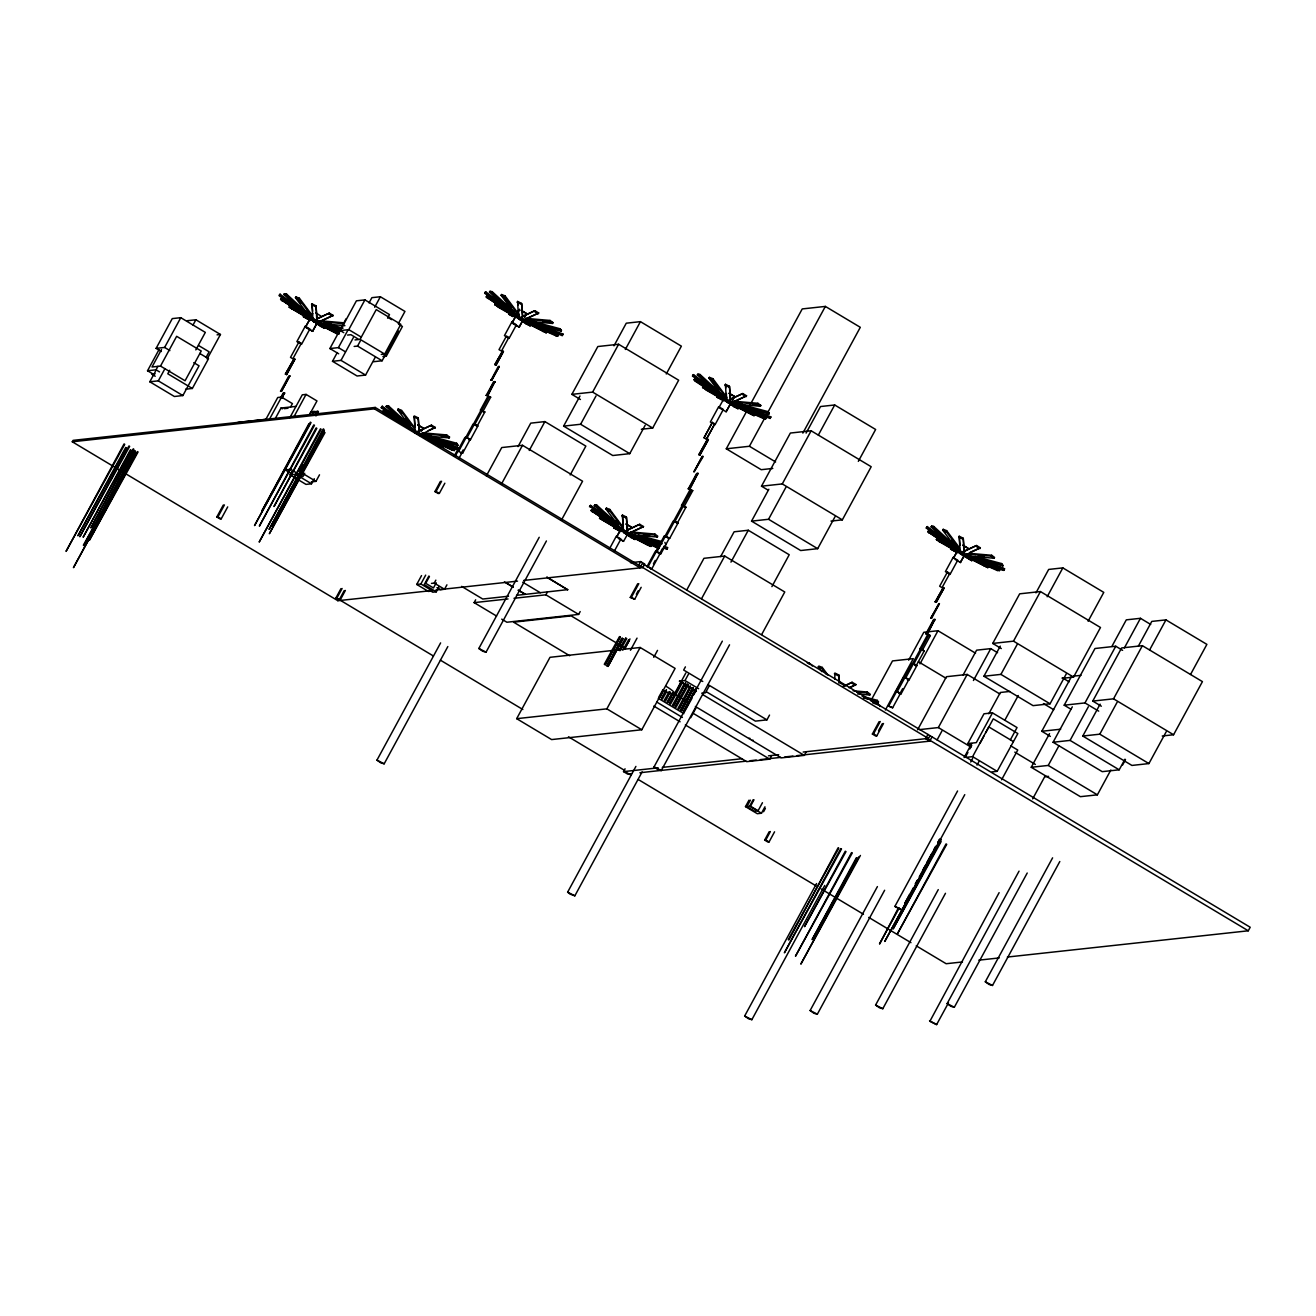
<?xml version="1.0" encoding="UTF-8"?>
<svg xmlns="http://www.w3.org/2000/svg" width="1316" height="1316" viewBox="0 0 1316 1316"><rect width="100%" height="100%" fill="white"/><g stroke="black" fill="none" stroke-linecap="round" stroke-linejoin="round"><path stroke-width="1.5" d="M417.715 432.964L417.386 433.885L459.218 449.398L459.564 448.493L427.223 436.501M520.346 320.051L521.12 318.488M536.352 326.598L546.601 331.928L546.222 332.816L522.288 320.841L562.195 335.58L562.524 334.659M532.536 322.733L562.952 334.017L562.623 334.922L520.791 319.41L485.11 292.547M625.149 533.654L625.923 532.092L660.155 544.791M663.198 547.769L666.998 549.183L667.771 547.62L663.955 546.206M728.209 402.893L728.965 401.347M742.487 408.552L754.463 414.77L754.068 415.675L730.133 403.699L770.041 418.422L770.814 416.859L742.29 406.282M770.041 418.422L770.814 416.859M879.861 706.495L880.19 705.59L872.574 702.777M961.963 554.875L962.736 553.312M969.415 556.964L988.217 566.735L987.839 567.64L963.904 555.665L1003.812 570.387L1004.569 568.825L974.153 557.54M340.844 328.506L314.277 321.367L314.623 320.479M416.827 432.536L416.498 433.441L417.073 432.651M456.668 443.245L457.672 445.68L456.668 443.245L426.318 435.086M529.723 320.611L560.073 328.77L561.422 330.3L561.077 331.204L521.251 320.495L520.231 318.061M560.073 328.77L561.077 331.204M626.054 534.099L625.034 531.664M665.88 544.808L664.876 542.373M769.268 413.158L727.748 401.808L728.077 400.919L767.919 411.612L769.268 413.158L768.922 414.046L729.097 403.338L694.058 379.765L694.634 378.975L713.173 391.099M767.919 411.612L768.922 414.046M877.295 700.342L878.315 702.777L877.295 700.342L862.128 696.263M962.868 555.319L961.848 552.885M1001.69 563.593L1002.693 566.012L1001.69 563.593L975.123 556.454M433.046 439.939L454.744 449.611L454.398 450.533L418.241 434.395L418.587 433.474M430.562 440.482L452.26 450.154L454.744 449.611M521.991 318.998L521.646 319.92L557.803 336.057L558.149 335.136L534.641 324.641M521.317 320.347L555.665 335.679L558.149 335.136M624.31 533.144L626.794 532.602M662.606 549.66L662.968 548.739M729.837 401.841L729.492 402.762L765.649 418.899L766.011 417.978L742.504 407.499M729.163 403.206L763.51 418.537L766.011 417.978M961.124 554.365L963.608 553.822M997.281 570.502L999.765 569.96L997.281 570.502L964.727 555.977M344.907 325.677L316.383 323.21L313.521 321.088L313.882 320.216M415.724 433.145L446.288 435.793L446.65 434.922L449.513 437.044L449.151 437.915L420.643 435.448M519.507 317.798L519.129 318.669L494.734 304.687L495.293 303.864L509.226 311.859M519.688 317.847L519.129 318.669L549.693 321.318L550.055 320.446L552.917 322.568L552.555 323.44L522.008 320.791M624.31 531.401L623.949 532.273L626.811 534.395L657.358 537.043L657.72 536.171L654.858 534.049L630.413 531.927M624.491 531.467L623.949 532.273L654.496 534.921L654.858 534.049M727.353 400.64L726.991 401.512L702.596 387.529L703.139 386.723L717.072 394.701M727.534 400.706L726.991 401.512L757.539 404.16L757.901 403.288L760.78 405.41L760.401 406.282L729.854 403.634M856.732 692.002L866.915 692.89L867.277 692.019L870.156 694.141L869.777 695.013L857.571 693.96M969.267 553.329L991.672 555.27L994.534 557.392L994.172 558.247L963.625 555.599L960.746 553.477L961.124 552.621M950.843 546.683L936.91 538.688L936.35 539.494L960.746 553.477L991.293 556.125L991.672 555.27M317.057 321.894L316.663 322.798L338.886 334.346M337.57 333.03L337.192 333.919L316.663 323.259L339.462 331.632M414.655 427.733L401.61 410.312L398.189 408.996L397.679 409.769L401.084 411.086L418.866 434.856L419.261 433.967M439.396 445.992L442.818 447.292L443.196 446.404L431.237 440.186M522.666 319.492L522.271 320.38L546.222 332.816M542.801 331.517L543.195 330.612L531.22 324.394M641.155 540.202L651.42 545.531L651.025 546.42L627.09 533.983L627.469 533.095L627.09 533.983L623.669 532.684M651.025 546.42L647.604 545.12L647.998 544.215M750.646 414.359L751.041 413.454M984.417 566.324L984.812 565.419M313.455 320.166L313.043 321.005L324.542 328.293L324.986 327.421L321.959 325.348M313.537 320.15L313.043 321.005L329.28 313.109L333.113 315.396L316.86 323.292L312.945 321.137L311.991 303.848L316.005 305.855L317.123 318.669M417.007 432.273L431.5 425.167L435.316 427.453L420.84 434.56M519.08 317.748L518.652 318.587L530.167 325.875L530.595 325.003L527.568 322.946M522.584 316.185L534.905 310.691L538.721 312.978L522.485 320.874L522.896 320.035L522.485 320.874L518.57 318.735L517.599 301.43L521.63 303.437L522.732 316.251M519.162 317.732L518.652 318.587L534.905 310.691M623.471 532.19L639.708 524.294L643.524 526.581L627.288 534.477L624.705 532.996L634.97 539.478L635.414 538.606L632.371 536.55M627.781 533.638L627.288 534.477L626.432 517.04L622.419 515.05L623.373 532.338M726.925 400.59L726.514 401.429L738.013 408.733L738.457 407.845L735.414 405.789M727.008 400.59L726.514 401.429L742.75 393.533L746.567 395.82L730.331 403.716L726.416 401.577L725.461 384.288L729.475 386.279L730.577 399.11M844.675 686.245L852.126 682.264L855.943 684.55L850.251 687.742M976.521 545.515L960.269 553.394L960.696 552.572L976.521 545.515L980.338 547.801L964.102 555.681L961.519 554.217L971.784 560.698L972.211 559.81L969.185 557.754M964.595 554.842L964.102 555.681L963.246 538.244L959.216 536.254L960.17 553.543M316.005 305.855L316.959 323.144L317.403 322.272M324.542 328.293L320.528 326.302L320.972 325.414L324.986 327.421M415.165 433.211L414.195 415.922L418.225 417.912L419.179 435.201L419.623 434.329M522.584 320.726L521.63 303.437M530.167 325.875L526.137 323.884L526.581 322.996L530.595 325.003M627.387 534.329L627.831 533.457M634.97 539.478L630.956 537.487L631.384 536.615L635.414 538.606M729.475 386.279L730.429 403.568L730.874 402.696M738.013 408.733L733.999 406.726L734.443 405.854L738.457 407.845M964.2 555.549L964.628 554.661M432.553 590.506L337.867 600.705L72.281 441.781L73.054 440.366L375.175 407.434L928.471 738.506M161.374 351.52L156.111 348.362L172.264 318.604L180.769 317.682L205.329 332.389L195.821 349.892M152.804 373.892L147.54 370.75L158.956 349.743M161.506 349.497L152.014 367L160.503 366.078L185.079 380.768L201.233 351.01L176.657 336.32L160.503 366.078M156.111 348.362L164.615 347.44L180.769 317.682M193.781 362.657L199.045 365.799L182.875 395.557L174.386 396.494L149.81 381.788L155.518 371.293M147.54 370.75L156.045 369.812L157.936 366.325M124.033 443.953L66.047 551.388L124.74 444.315M149.81 381.788L158.315 380.867L164.961 368.612M126.451 447.769L77.924 535.793L125.727 447.407M193.024 325.019L195.887 319.772L220.446 334.478L207.138 358.972M169.698 370.273L167.79 373.777L192.35 388.467L208.52 358.709L199.736 353.461M129.659 446.338L79.832 536.747L128.935 445.976M131.156 450.171L83.122 537.257L130.432 449.809M133.919 449.25L90.837 527.897L133.196 448.888M83.714 545.564L134.693 450.714M83.352 545.268L135.416 451.092M136.009 453.51L73.449 567.673L135.285 453.132M138.098 451.914L89.488 540.086L137.374 451.536M206.267 357.08L209.112 351.816L198.584 345.516M237.801 422.42L266.128 419.327M318.225 321.088L312.665 331.319L305.46 327.158L312.863 313.521M305.46 327.158L311.234 316.909M286.575 374.55L285.391 374.122L294.142 358.725L294.916 359.202L286.575 374.55L294.916 359.202M294.142 358.725L285.391 374.122M312.451 331.352L318.011 321.12M289.8 375.965L288.813 375.965L280.473 391.329L281.459 391.313L289.8 375.965L281.459 391.313M265.355 420.298L277.742 397.498L281.509 397.087L292.432 403.617L290.523 407.121M280.423 398.156L283.203 393.023L284.437 392.892L282.101 398.271M269.122 419.886L283.647 393.287L284.881 393.155M227.701 506.89L221.22 518.833L220.085 518.948L216.811 516.991L223.292 505.048M281.657 398.008L284.437 392.892M216.811 516.991L217.946 516.875L224.427 504.933M275.389 418.356L280.999 408.026L296.1 406.381M289.898 417.633L302.285 394.816L306.069 394.405L316.975 400.936L309.359 414.968L310.79 412.089L317.863 411.316L316.103 415.889M338.689 353.79L329.905 348.543L346.075 318.785M343.772 332.668L340.268 330.579L356.422 300.821L364.927 299.884L389.487 314.59L387.578 318.094M293.682 417.221L306.069 394.405M329.905 348.543L338.409 347.621L347.918 330.119M340.268 330.579L348.756 329.642L364.927 299.884M375.076 357.574L365.568 375.076L357.08 375.998L332.504 361.308L337.258 352.556M369.039 302.91L371.885 297.663L380.373 296.742L404.95 311.431L398.287 323.687M332.504 361.308L341.009 360.37L353.362 337.62M311.843 414.885L313.685 411.48L315.527 412.253M312.303 414.836L314.162 411.431M309.556 424.213L261.851 511.036L308.832 423.834M311.07 422.518L254.531 525.594L310.362 422.156M315.56 415.56L317.863 411.316M374.682 307.237L380.373 296.742M313.767 424.936L259.367 526.12L314.491 425.298M354.991 339.923L360.091 339.364L376.244 309.605L400.821 324.295L384.667 354.053L381.262 354.432M354.168 346.437L357.557 346.075L360.419 340.811M314.277 478.728L311.53 483.778L305.986 484.387L290.079 474.862L291.905 471.49M316.86 428.309L273.991 506.545L316.136 427.947M321.17 429.246L259.17 542.093L320.446 428.884M302.614 464.712L299.061 471.26L315.955 481.36L319.508 474.813M323.983 429.312L269.056 529.443L323.275 428.95M324.394 430.612L272.396 525.331L323.67 430.25M325.019 432.569L269.352 533.737L324.295 432.207M304.736 473.25L302.894 476.655L290.639 469.319L285.21 469.911L292.201 474.105M373.629 361.703L382.134 360.765L398.287 331.007M382.874 356.62L386.262 356.241L402.416 326.483L398.913 324.394M72.281 441.781L374.418 408.848L375.175 407.434M421.235 431.303L423.209 428.045L417.962 424.904M345.384 590.44L340.104 600.195L338.969 600.31L335.695 598.352L340.976 588.614M335.695 598.352L336.814 598.221L342.111 588.482M337.867 600.705L338.64 599.29L433.375 655.977M338.969 600.31L344.249 590.571M522.929 320.347L519.244 327.141L512.039 322.979L519.409 309.392M512.039 322.979L519.623 309.375M508.848 337.455L501.478 351.043L499.011 349.628L506.479 336.041L508.749 337.472M496.05 365.042L494.849 364.631L502.63 351.01L503.419 351.471L496.05 365.042L503.419 351.471M502.63 351.01L494.849 364.631M519.03 327.158L522.715 320.38M524.558 316.975L526.614 313.553L524.771 316.959M491.033 380.143L498.27 366.473L499.257 366.473L491.888 380.044L490.901 380.044L491.888 380.044M491.74 379.962L499.257 366.473M486.262 395.343L493.632 381.755L494.865 381.624L487.923 395.474L486.262 395.343L487.923 395.474M486.69 395.606L494.076 382.018L495.31 381.887M444.857 483.202L439.33 493.385L438.195 493.516L434.922 491.559L440.449 481.36M454.283 455.912L457.047 450.812L462.64 453.181L470.026 439.593L466.226 437.323L464.893 437.471L457.524 451.059L458.856 450.911L466.226 437.323M487.496 395.211L494.865 381.624M434.922 491.559L436.057 491.427L441.584 481.245M455.468 455.78L458.231 450.681M465.617 437.767L472.987 424.18L477.478 425.512L484.847 411.941L480.817 410.625L473.431 424.213M480.439 410.099L487.825 396.527L490.671 397.169L483.301 410.756L480.439 410.099L481.804 410.921M481.936 409.934L489.305 396.363M474.994 424.032L482.38 410.46M463.15 449.924L461.307 453.329L462.64 453.181M459.169 457.984L461.932 452.885L460.748 453.017M470.47 439.626L477.84 426.039L474.467 424.015L467.098 437.603L470.47 439.626L468.693 439.741M416.728 584.436L420.873 583.991L432.553 590.966L428.407 591.427L416.728 584.436L421.531 575.586M420.873 583.991L425.677 575.125M428.884 576.046L424.229 584.6L436.303 591.822L439.083 586.689M429.444 576.49L425.742 583.333L433.457 587.956L436.254 582.824M486.344 475.899L501.741 447.555L522.501 445.285L582.56 481.212L561.406 520.182M431.467 583.399L434.247 583.103L435.843 580.142M518.027 446.601L530.743 423.143L544.906 421.597L585.85 446.108L570.19 474.961M436.945 587.66L440.383 589.7L444.528 589.255L446.93 584.83M501.347 484.255L522.501 445.285M529.246 450.467L544.906 421.597M580.438 399.488L571.868 394.356L597.826 346.536L618.602 344.266L678.661 380.209L652.687 428.029L641.353 429.263M447.835 646.567L384.173 763.806L380.785 762.869L376.968 760.122L440.613 642.899M645.153 425.315L629.755 453.658L612.763 455.517L563.626 426.121L579.978 396.001M496.543 616.036L474.122 602.629L475.668 599.8M613.996 345.812L626.268 323.193L640.431 321.647L681.375 346.157L666.274 373.974M571.868 394.356L592.628 392.102L618.602 344.266M563.626 426.121L580.619 424.262L596.016 395.919M625.33 349.48L640.431 321.647M546.42 540.958L486.048 652.16L482.659 651.223L478.843 648.475L539.215 537.29M513.997 598.286L545.877 594.816L547.423 591.97M546.962 577.148L567.722 589.765L546.88 577.296M516.678 718.668L550.006 657.309L640.168 647.488L675.108 668.396L641.797 729.755L551.618 739.576L516.678 718.668L606.857 708.847L641.797 729.755M609.555 548.64L616.299 536.237L620.922 539.017L614.194 551.404M623.241 524.771L616.513 537.175L623.471 524.755M501.709 619.145L506.89 622.238L578.645 614.408L580.175 611.578M618.273 538.228L623.521 541.353L627.584 534.247M730.775 403.239L726.136 411.76L718.914 407.598L726.547 393.928M704.06 437.784L712.301 422.436L704.06 437.784L706.429 439.199L714.769 423.851L712.301 422.436M714.769 423.851L706.429 439.199M638.721 565.123L640.645 561.587L644.741 564.038L642.817 567.574L523.636 580.455M698.845 454.563L707.597 439.166L708.386 439.626L700.046 454.974L698.845 454.563L700.046 454.974M699.273 454.514L707.597 439.166M699.619 455.023L708.386 439.626M732.617 399.817L734.476 396.412L726.136 411.76M693.927 471.753L702.267 456.405L703.254 456.405L694.075 471.835L702.267 456.405M688.334 488.812L696.674 473.464L697.908 473.332L690.012 488.943L688.334 488.812L690.012 488.943M688.778 489.075L697.118 473.727L698.335 473.595M641.172 587.314L634.674 599.257L630.265 597.431L637.684 583.778M689.568 488.68L697.908 473.332M655.746 551.618L664.087 536.27L665.419 536.122L669.219 538.392L660.879 553.74L655.746 551.618L660.879 553.74M630.265 597.431L631.4 597.3L638.819 583.662M656.47 551.24L655.286 551.371L646.946 566.719L648.13 566.587L656.47 551.24L660.155 553.46L651.831 568.808L650.63 568.94M681.556 505.344L689.897 489.996L691.377 489.832L692.742 490.654L684.402 506.002L681.556 505.344L684.402 506.002M664.81 536.55L673.134 521.202L677.641 522.534L685.965 507.186L681.935 505.87L673.595 521.218M657.079 551.47L665.419 536.122M683.053 505.196L691.377 489.832M688.482 495.935L691.262 490.819L692.742 490.654M675.157 521.054L683.498 505.706M636.319 594.273L638.178 590.851M653.41 563.824L655.269 560.402M659.546 553.888L662.326 548.772M669.663 538.409L678.003 523.061L674.631 521.037L666.291 536.385L669.663 538.409L664.087 536.27M620.346 637.043L605.294 664.761L604.291 664.284L619.523 636.549M620.149 637.059L605.294 664.761M623.077 638.671L608.025 666.389L607.021 665.912L622.057 638.211M622.254 638.178L607.021 665.912M622.879 638.704L608.025 666.389M772.788 468.43L761.224 469.697L726.284 448.789L746.731 411.135M748.672 407.549L802.234 308.931L825.362 306.414L860.302 327.306L802.859 433.112M619.145 650.236L625.725 638.112M619.342 650.203L625.923 638.079M619.968 650.729L626.745 638.573M622.813 650.137L628.653 639.724M624.327 649.298L629.969 638.902M624.771 648.87L629.476 640.218M630.463 650.252L637.043 638.128M606.857 708.847L640.168 647.488M726.284 448.789L749.413 446.272L825.362 306.414M686.623 590.21L703.945 558.313L724.705 556.059L784.764 591.986L761.684 634.493M653.756 657.309L657.523 650.384M720.642 556.586L734.114 531.796L748.278 530.249L789.222 554.743L771.9 586.623M768.38 490.292L761.503 486.196L790.357 433.046L811.133 430.793L871.192 466.719L842.339 519.853L831.005 521.087M701.625 598.566L724.705 556.059M834.986 516.793L817.68 548.673L800.687 550.532L751.551 521.136L768.857 489.256M730.956 562.129L748.278 530.249M659.892 697.414L663.461 690.505L659.892 697.414L658.888 696.954L662.836 689.995M666.373 692.117L662.425 699.076L661.603 698.582L666.307 689.929M661.8 698.566L666.505 689.897M806.099 433.096L820.526 406.529L834.689 404.983L875.633 429.477L858.328 461.357M631.713 773.627L627.617 774.071L623.537 771.62L625.067 768.791M670.041 692.019L665.353 700.688L664.333 700.211L669.235 691.542M761.503 486.196L782.28 483.926L811.133 430.793M669.86 692.052L665.353 700.688M685.406 666.867L683.678 670.041L702.76 681.458M672.772 693.664L668.084 702.316L667.064 701.856L671.966 693.17M672.591 693.68L668.084 702.316M751.551 521.136L768.544 519.277L785.849 487.397M674.746 693.384L685.833 672.97M682.083 683.168L670.617 703.978L669.795 703.484L682.017 680.964M642.142 771.883L574.845 895.818L570.058 894.123L567.64 892.149L635.908 766.405M682.214 680.948L669.795 703.484M696.394 691.377L679.336 681.178L685.011 680.553L688.515 674.072M818.338 435.086L834.689 404.983M685.768 683.07L673.529 705.59L672.525 705.113L684.007 684.304M685.57 683.086L673.529 705.59M688.498 684.698L676.079 707.235L675.256 706.741L687.478 684.238M687.676 684.205L675.256 706.741M690.275 688.071L678.99 708.847L677.987 708.386L690.406 685.85M690.094 688.087L678.99 708.847M693.006 689.699L681.721 710.492L680.717 710.015L692.94 687.495M693.137 687.478L680.717 710.015M692.825 689.716L681.721 710.492M691.986 698.27L684.271 712.137L683.448 711.643L695.67 689.14M695.868 689.107L683.448 711.643M729.541 644.824L661.274 770.551L657.885 769.613L654.052 766.883L722.336 641.139M693.664 694.815L695.736 691.328M690.719 717.714L696.032 707.942M708.995 686.327L705.475 692.808L701.708 693.219M706.84 692.052L755.4 721.119L766.932 719.868L769.531 715.082M685.34 724.952L746.698 761.651L769.728 759.135L771.456 755.943M764.958 806.807L761.471 813.239L757.309 813.699L745.498 806.626L748.985 800.177M750.367 800.177L746.863 806.626L754.446 811.166L758.082 810.771L762.457 802.711M753.147 799.733L749.643 806.165L761.471 813.239M745.498 806.626L750.498 806.231L754.002 799.783M763.56 811.758L765.386 808.402M695.358 706.495L781.243 757.884L804.29 755.368L806.017 752.176M774.565 831.811L769.07 841.944L767.935 842.059L764.662 840.101L769.235 831.663M764.662 840.101L765.797 839.986L770.37 831.548M871.34 699.898L892.495 660.928L913.271 658.658L885.372 710.031M958.13 549.529L953.327 558.379L958.361 549.496M935.183 601.807L943.292 587.594L944.065 588.055L936.367 602.235L935.183 601.807L936.367 602.235M935.594 601.757L943.292 587.594M935.956 602.267L944.065 588.055M964.167 555.484L960.318 562.574L964.398 555.467M930.905 617.813L939.443 603.55L931.893 617.813L930.905 617.813L931.893 617.813M931.054 617.911L938.752 603.731M908.665 660.171L923.816 632.272L937.979 630.726L975.518 653.18M925.954 633.703L933.636 619.523L934.87 619.392L927.615 633.818L925.954 633.703L927.615 633.818M926.382 633.967L934.08 619.787L935.314 619.655M883.513 723.487L876.785 735.874L875.65 736.006L872.376 734.048L879.104 721.645M927.188 633.572L934.87 619.392M895.933 691.772L903.631 677.608L904.964 677.46L908.747 679.73L901.049 693.894L899.716 694.042L902.612 688.729M872.376 734.048L873.511 733.917L880.24 721.513M888.958 705.573L896.64 691.41L900.341 693.614L892.643 707.778L887.757 705.705L892.643 707.778M919.818 649.051L927.517 634.888L930.363 635.529L922.664 649.709L919.818 649.051L924.227 650.894L916.528 665.057L914.965 665.222M904.964 677.46L897.265 691.624L901.049 693.894M914.044 663.577L921.743 649.397L920.18 649.578L912.482 663.741L916.528 665.057M921.299 648.887L928.997 634.723M913.518 663.56L912.037 663.725L904.339 677.888L905.819 677.724L913.518 663.56L916.89 665.583L909.208 679.747L907.415 679.879M878.529 730.693L882.378 723.603M919.983 663.856L937.979 630.726M824.754 885.438L751.864 1019.686L748.475 1018.748L744.659 1016.018L816.562 883.546M788.926 940.019L838.095 847.8M838.802 848.162L788.251 939.608M841.516 848.952L784.385 952.833L840.809 848.59M846.023 851.567L804.504 926.678L845.3 851.205M917.581 729.837L946.434 676.704L967.194 674.434L999.798 693.943M852.275 852.949L795.473 956.222L851.567 852.587M857.078 858.081L812.12 939.558L856.371 857.719M858.723 856.864L800.835 964.135L860.417 855.449M803.171 752.045L925.658 738.687L927.961 734.443M930.017 735.66L928.093 739.214L1248.275 930.79L1250.2 927.254L642.307 563.528L640.004 567.772L374.418 408.848M963.131 674.976L976.604 650.17L990.767 648.624L997.577 652.703M797.068 755.614L929.754 741.138L932.057 736.894M919.456 729.623L938.341 727.567L967.194 674.434M937.107 739.905L941.911 731.038M1001.312 648.558L992.741 643.425L1019.67 593.829L1040.43 591.558L1100.489 627.502L1073.56 677.098L1062.226 678.332M973.445 680.504L990.767 648.624M1066.404 673.677L1050.053 703.797L1033.06 705.639L983.924 676.243L1000.275 646.123M1035.955 592.874L1048.671 569.433L1062.835 567.887L1103.779 592.381L1088.118 621.234M884.632 890.258L817.335 1014.208L813.946 1013.271L810.13 1010.523L877.41 886.589M992.741 643.425L1013.501 641.155L1040.43 591.558M983.924 676.243L1000.917 674.384L1017.268 644.281M1047.174 596.74L1062.835 567.887M971.323 745.646L967.819 743.556L983.973 713.798L992.461 712.877L1017.038 727.567L1010.375 739.822M964.102 757.572L971.718 743.573M966.026 755.927L967.934 752.423M969.826 748.919L971.734 745.432M988.826 713.733L1000.357 692.479L1009.8 691.443M992.461 712.877L976.308 742.635L967.819 743.556M965.812 757.391L972.606 756.651L988.76 726.893L1013.336 741.582M979.992 743.343L983.792 736.335M985.684 732.831L993.284 718.832L1017.86 733.538L997.166 771.341L992.067 771.9M970.731 761.997L972.623 758.51M894.896 906.395L902.102 910.08L894.896 906.395L957.571 790.982M879.746 943.934L898.515 907.678M899.239 908.04L879.516 943.704M977.015 765.106L978.923 761.602M964.776 794.65L884.763 941.45L940.298 839.871M904.668 903.533L909.52 894.584M915.36 883.842L917.301 880.256M923.141 869.514L925.082 865.928M927.023 862.342L931.893 853.393M933.834 849.807L935.775 846.221M937.732 842.635L939.673 839.065M904.717 903.714L913.436 887.658M915.377 884.105L917.318 880.536M919.242 876.966L935.709 846.649M937.65 843.079L939.591 839.509M1004.782 720.313L1018.239 695.522M941.088 841.664L893.12 928.964L941.335 839.509M946.747 844.313L897.528 933.62L946.023 843.951M945.48 893.301L882.806 1008.714L879.417 1007.776L875.601 1005.046L938.259 889.616M1001.591 779.796L1017.745 750.038L1010.721 745.843M1050.365 736.401L1041.795 731.268L1071.602 676.358M1071.06 709.291L1064.2 705.195L1094.978 648.508L1115.754 646.238L1122.614 650.351M1110.836 770.024L1097.38 794.831L1080.387 796.673L1031.25 767.277L1049.526 733.621M1124.983 759.184L1119.209 769.811L1102.216 771.653L1053.08 742.257L1072.31 706.84M1112.102 646.008L1126.299 619.852L1140.462 618.306L1150.694 624.442M1031.25 767.277L1048.243 765.435L1058.821 745.942M1032.665 798.894L1045.167 775.864M1064.2 705.195L1084.976 702.925L1115.754 646.238M1053.08 742.257L1070.072 740.398L1088.348 706.758M1101.344 706.215L1092.757 701.083L1121.61 647.949L1142.387 645.679L1202.429 681.622L1173.576 734.756L1162.258 735.989M1124.358 647.966L1140.462 618.306M1166.239 731.696L1148.917 763.576L1131.925 765.435L1082.788 736.039L1100.11 704.142M948.491 1002.825L936.548 1024.703L929.886 1021.298L999.124 892.643M1138.324 646.222L1151.78 621.415L1165.943 619.885L1206.887 644.379L1190.536 674.483M1027.22 873.018L954.33 1007.266L950.942 1006.329L947.125 1003.598L1019.045 871.143M1092.757 701.083L1113.533 698.829L1142.387 645.679M1082.788 736.039L1099.798 734.18L1117.103 702.3M1149.592 649.989L1165.943 619.885M1059.808 861.519L992.511 985.454L989.122 984.516L985.306 981.785L1052.603 857.835M1122.614 764.941L1125.493 759.628M834.837 679.319L834.837 673.019L838.851 675.009L839.493 682.346M839.016 683.152L838.851 675.009M310.428 320.43L303.371 316.728L303.881 315.873L307.105 317.304M307.204 319.015L307.697 318.159M513.306 315.741L512.812 316.597L508.996 314.31L509.489 313.455M620.839 531.631L613.799 527.913L614.292 527.058L619.129 529.213M617.615 530.2L618.109 529.361L614.292 527.058M723.882 400.87L716.842 397.152L717.335 396.313L722.171 398.452M720.658 399.439L721.168 398.6M957.653 552.835L950.613 549.117L951.106 548.279L955.942 550.417M954.429 551.404L954.923 550.565M960.269 553.394L960.779 552.555M309.424 319.212L289.125 307.105L289.668 306.283L300.13 312.27M313.241 321.482L295.458 297.712L295.985 296.939L299.406 298.239L312.451 315.675M291.988 309.227L292.547 308.405L289.668 306.283M317.189 322.025L316.663 322.798L298.88 299.028L299.406 298.239M289.125 307.105L313.521 321.088L314.063 320.265M518.866 319.064L501.083 295.294L501.593 294.521L505.015 295.837L519.244 314.853M494.734 304.687L501.643 307.993M522.797 319.607L522.271 320.38L504.489 296.61L505.015 295.837M619.836 530.397L599.553 518.29L600.096 517.468L615.773 526.466M622.484 531.088L605.886 508.897L606.413 508.124L609.818 509.44L622.863 526.877M627.09 533.983L609.292 510.213L609.818 509.44M726.712 401.923L708.929 378.153L709.456 377.363L712.861 378.679L727.09 397.695M702.596 387.529L709.489 390.836M754.068 415.675L730.133 403.239L712.334 379.452L712.861 378.679M821.858 671.637L818.305 666.883L818.832 666.093L822.253 667.409L828.175 675.338M826.464 674.532L821.727 668.183L822.253 667.409M960.483 553.888L942.684 530.118L943.21 529.328L946.632 530.644L959.677 548.081M936.35 539.494L939.229 541.616L939.772 540.81L936.91 538.688M987.839 567.64L963.888 555.204L946.105 531.434L946.632 530.644M309.869 318.801L279.058 295.606L280.078 294.192L314.129 319.821M407.22 427.207L381.262 407.68L382.282 406.249L406.611 424.558M518.734 318.834L484.666 293.205L485.686 291.774L521.366 318.637L520.791 319.41M459.564 448.493L434.395 439.972M562.195 335.58L562.952 334.017M621.909 531.22L589.913 506.15L625.594 533.013L659.826 545.712M614.819 523.686L590.489 505.377L607.893 519.458M724.952 400.459L692.512 376.047L693.532 374.632L729.229 401.479L728.636 402.252L692.956 375.389M666.998 549.183L663.626 547.111M960.351 553.641L926.283 528.012L927.303 526.597L953.261 546.124M1004.569 568.825L981.308 561.011M1003.812 570.387L962.407 554.217L926.727 527.371M313.882 321.959L283.878 294.488L284.437 293.715L286.575 294.077L309.079 314.689M310.576 319.607L280.604 299.341L281.18 298.551L301.38 311.777M283.878 294.488L286.575 294.077M281.953 300.87L281.18 298.551M413.092 431.27L386.082 406.545L386.641 405.772L388.796 406.151L409.802 425.381M387.529 415.132L384.157 412.928L383.384 410.608L400.228 421.63M386.082 406.545L388.796 406.151M384.157 412.928L383.384 410.608M519.507 319.541L489.486 292.07L490.045 291.297L492.184 291.675L514.704 312.27M516.201 317.189L486.213 296.923L486.788 296.133L505.311 308.257M489.486 292.07L492.184 291.675M487.562 298.452L486.788 296.133M486.213 296.923L519.902 318.966L520.478 318.176M522.205 319.146L521.646 319.92L491.625 292.432M621.3 530.397L594.289 505.673L594.865 504.9L597.003 505.278L618.01 524.508M621.004 530.792L591.016 510.526L591.591 509.736L613.486 524.064M594.289 505.673L597.003 505.278M592.365 512.056L591.591 509.736M727.353 402.4L697.332 374.912L697.908 374.155L700.046 374.517L722.55 395.129M697.332 374.912L700.046 374.517M724.047 400.048L695.407 381.311L694.634 378.975M591.016 510.526L624.705 532.569L625.281 531.779M596.428 506.051L626.449 533.523L627.008 532.75M730.051 401.989L729.492 402.762L699.47 375.29M808.863 664.021L809.422 663.248L812.416 665.995M959.611 552.983L931.103 526.894L931.662 526.12L933.801 526.482L957.818 548.459M957.801 552.013L927.829 531.73L928.405 530.94L948.622 544.166M933.801 526.482L931.103 526.894M929.178 533.276L928.405 530.94M927.829 531.73L961.519 553.773L962.095 552.983M931.662 526.12L963.263 554.727L963.822 553.954M280.078 294.192L279.486 294.965L315.182 321.811L339.906 330.99M315.758 321.055L315.182 321.811L315.511 320.907L319.311 322.321M381.262 407.68L382.282 406.249M484.666 293.205L485.686 291.774M417.962 433.112L417.386 433.885L381.706 407.022M589.469 506.808L590.489 505.377M692.512 376.047L693.532 374.632M625.594 533.013L626.169 532.24L622.929 529.789M926.283 528.012L927.303 526.597M478.843 648.475L486.048 652.16M376.968 760.122L384.173 763.806M654.052 766.883L661.274 770.551M567.64 892.149L574.845 895.818M744.659 1016.018L751.864 1019.686M810.13 1010.523L817.335 1014.208M875.601 1005.046L882.806 1008.714M929.524 1020.821L936.729 1024.49M947.125 1003.598L954.33 1007.266M985.306 981.785L992.511 985.454M316.975 318.587L329.28 313.109M317.288 322.453L333.113 315.396M526.416 318.472L538.721 312.978M417.435 431.434L431.5 425.167M428.276 430.595L435.316 427.453M730.446 399.028L742.75 393.533M734.262 401.314L746.567 395.82M627.403 529.789L639.708 524.294M631.219 532.075L643.524 526.581M969.793 552.506L980.338 547.801M843.342 686.195L852.126 682.264M848.919 687.692L855.943 684.55M187.382 320.693L195.887 319.772M320.791 316.005L315.758 312.83M217.058 334.84L220.446 334.478M347.539 335.07L350.944 334.708L357.952 338.903M155.091 373.777L151.702 374.139L155.206 376.244M185.556 389.207L192.35 388.467M284.24 408.651L288.023 408.24M318.423 411.645L310.79 412.089M313.011 412.5L318.176 411.941M490.671 397.169L487.825 396.527M483.285 412.105L484.847 411.941M476.359 426.203L477.84 426.039M290.079 474.862L295.623 474.27L311.53 483.778M311.333 481.87L315.955 481.36M684.402 507.351L685.965 507.186M676.523 523.225L678.003 523.061M623.521 541.353L618.487 538.195M658.971 553.575L660.155 553.46M630.446 562.705L640.645 561.587M435.859 590.029L517.517 581.129M436.303 591.822L432.767 592.2L429.329 590.144M508.568 596.214L482.742 599.027L461.62 586.377M516.514 595.342L567.805 589.617M474.122 602.629L508.009 598.945M930.363 635.529L927.517 634.888M924.227 650.894L920.18 649.578M915.41 665.748L916.89 665.583M895.456 691.525L896.64 691.41M899.157 693.746L900.341 693.614M1073.494 676.161L1081.045 675.338M748.755 738.408L749.89 738.276M752.028 740.365L753.163 740.25M623.537 771.62L658.23 767.837M662.31 767.393L741.928 758.723M768.478 755.828L778.677 754.71M639.872 772.739L746.024 761.174M750.104 760.73L756.239 760.056M760.319 759.612L780.733 757.391M784.813 756.947L792.972 756.058M1041.795 731.268L1060.663 729.212M1044.805 776.769L1048.589 776.358M962.473 961.947L946.155 963.723L916.232 945.826M978.808 960.17L999.222 957.933M1007.382 957.045L1248.275 930.79M525.61 318.324L550.055 320.446M530.513 320.627L534.592 320.972M542.735 321.68L552.917 322.568M320.002 320.742L344.43 322.864M313.521 321.088L344.068 323.736M324.904 323.045L331.007 323.571M733.456 401.183L757.901 403.288M738.375 403.469L742.438 403.831M752.62 404.703L760.78 405.41M422.206 432.8L446.65 434.922M425.084 434.922L431.187 435.464M441.37 436.336L449.513 437.044M978.249 555.977L984.352 556.504M643.475 534.938L649.578 535.464M853.031 690.785L867.277 692.019M555.665 335.679L557.803 336.057M763.51 418.537L765.649 418.899M452.26 450.154L454.398 450.533M807.284 662.886L809.422 663.248M519.902 318.966L561.422 330.3M324.098 323.029L343.065 328.128M340.285 329.543L315.626 322.913L339.199 333.261M961.519 553.773L1003.039 565.123M964.76 555.829L1002.693 566.012M418.389 433.951L458.017 444.792M419.738 435.481L457.672 445.68M638.309 535.234L661.076 541.353M624.705 532.569L660.747 542.241M627.946 534.609L662.096 543.788M863.674 697.677L876.966 701.247M863.477 697.809L869.169 699.339M872.952 700.359L878.644 701.889M870.715 700.737L878.315 702.777M745.646 408.338L770.37 417.517M728.636 402.252L770.485 417.764M325.019 324.443L340.235 330.086M424.558 437.356L458.79 450.056M646.403 540.514L659.727 545.449M627.058 534.362L659.382 546.354M501.083 295.294L504.489 296.61M708.929 378.153L712.334 379.452M942.684 530.118L946.105 531.434M295.458 297.712L298.88 299.028M439.791 445.088L443.196 446.404M605.886 508.897L609.292 510.213M818.305 666.883L821.727 668.183M716.842 397.152L723.29 400.015M511.101 314.179L514.326 315.593M508.996 314.31L515.444 317.156M950.613 549.117L957.045 551.98M303.371 316.728L309.819 319.574M613.799 527.913L620.247 530.759M743.968 408.75L751.206 411.974M754.825 413.586L763.872 417.616M537.931 326.697L543.36 329.115M546.979 330.727L556.01 334.774M978.068 560.271L999.765 569.96M966.898 555.862L977.739 560.715M981.358 562.327L986.786 564.745M990.405 566.357L997.627 569.581M963.263 554.727L999.42 570.864M319.985 323.029L316.366 321.417L316.021 322.321L339.528 332.816M329.033 327.059L338.08 331.106M441.765 444.413L452.605 449.25M637.651 537.454L659.349 547.127M648.163 542.735L659.02 547.571M626.449 533.523L659.003 548.048M627.929 534.757L658.658 548.476M724.984 385.094L728.998 387.085M517.139 302.236L521.152 304.243M958.755 537.06L962.769 539.05M971.784 560.698L963.213 555.599M311.514 304.654L315.544 306.661M621.942 515.856L625.955 517.846M413.734 416.728L417.748 418.718M834.36 673.825L838.374 675.815M969.415 557.425L983.101 564.531M329.016 328.112L339.281 333.441M642.866 541.55L646.288 543.327M628.801 535.349L647.604 545.12M429.131 440.186L442.818 447.292M712.976 392.842L719.951 396.823M705.458 389.651L722.879 399.636M943.259 542.801L953.705 548.805M939.229 541.616L956.65 551.618M505.13 309.984L508.618 311.991M497.613 306.809L515.033 316.794M299.505 312.402L306.48 316.399M604.702 520.593L608.189 522.6M611.677 524.591L616.908 527.584M599.553 518.29L622.205 531.269M742.339 394.372L746.156 396.659M729.229 393.27L734.476 396.412M728.998 393.287L734.262 396.429M976.094 546.337L979.927 548.624M962.983 545.235L968.231 548.377L962.769 545.268M955.071 559.432L960.548 562.541M534.477 311.53L538.31 313.817M749.413 446.272L775.618 461.949M521.366 310.428L526.614 313.553M521.152 310.444L526.4 313.586M782.28 483.926L842.339 519.853M512.253 322.946L519.244 327.141M1113.533 698.829L1173.576 734.756M1013.501 641.155L1073.56 677.098M592.628 392.102L652.687 428.029M1062.308 677.756L1069.135 681.836M1084.976 702.925L1098.696 711.134M768.544 519.277L817.68 548.673M1000.917 674.384L1050.053 703.797M1099.798 734.18L1148.917 763.576M580.619 424.262L629.755 453.658M1043.44 703.55L1053.738 709.719M388.154 317.551L391.658 319.64M1070.072 740.398L1119.209 769.811M918.42 661.734L945.875 678.168M328.868 313.948L332.685 316.235M348.756 329.642L361.045 336.995M360.091 339.364L384.667 354.053M382.759 354.152L386.262 356.241M357.557 346.075L382.134 360.765M303.881 315.873L306.414 317.403M905.819 677.724L909.208 679.747M1048.243 765.435L1097.38 794.831M639.296 525.133L643.113 527.42M305.674 327.141L312.665 331.319M338.409 347.621L345.434 351.816M1014.784 752.127L1035.379 764.448M626.169 524.031L631.433 527.173L625.955 524.048M341.009 360.37L365.568 375.076M938.341 727.567L970.945 747.077M431.072 426.006L434.905 428.292M851.715 683.103L855.532 685.389M972.606 756.651L997.166 771.341M417.748 424.92L422.995 428.062M648.13 566.587L651.831 568.808M840.348 683.053L843.852 685.143M925.658 738.687L929.754 741.138M873.511 733.917L876.785 735.874M631.4 597.3L634.674 599.257M313.685 411.48L315.05 412.303M436.057 491.427L439.33 493.385M280.999 408.026L282.364 408.848M164.615 347.44L169.879 350.582M707.959 684.583L766.932 719.868M545.877 594.816L578.645 614.408M522.732 582.215L540.35 592.743M685.011 680.553L698.648 688.712M625.511 648.393L571.177 615.888L513.585 622.172L569.663 655.73M679.846 680.915L695.621 690.357M702.629 694.552L804.29 755.368M156.045 369.812L159.549 371.918M506.199 582.824L513.158 586.985M504.39 581.919L513.075 587.117M158.315 380.867L182.875 395.557M672.575 692.858L688.35 702.3M692.611 712.992L769.728 759.135M658.296 698.319L683.892 713.634M656.816 702.102L682.395 717.417M653.805 706.067L680.092 721.793M434.247 583.103L444.528 589.255M750.498 806.231L758.082 810.771M765.797 839.986L769.07 841.944M217.946 516.875L221.22 518.833M440.399 660.171L522.847 709.505M568.463 736.795L624.59 770.386M336.814 598.221L340.104 600.195M625.955 772.147L631.236 775.305M638.276 779.516L815.969 885.832M821.233 888.991L863.461 914.242M868.741 917.4L910.968 942.667M929.754 532.486L946.599 543.508M695.983 380.521L707.778 388.236M712.828 391.543L717.878 394.849M488.137 297.663L499.932 305.378M504.982 308.684L510.032 311.991M282.529 300.081L294.307 307.796M280.604 299.341L309.227 318.061M592.94 511.282L608.107 521.185M386.427 413.24L393.155 417.649M382.808 411.398L401.331 423.522M729.442 403.634L733.999 406.726M521.597 320.791L526.137 323.884M315.988 323.21L320.528 326.302M627.913 535.431L630.956 537.487M991.293 556.125L994.172 558.247M757.539 404.16L760.401 406.282M703.139 386.723L706.001 388.845M549.693 321.318L552.555 323.44M495.293 303.864L498.155 305.986M654.496 534.921L657.358 537.043M866.915 692.89L869.777 695.013M446.288 435.793L449.151 437.915M926.859 527.239L941.466 538.228M693.104 375.274L714.193 391.148M381.837 406.907L401.314 421.548M697.908 374.155L709.9 385.144M714.407 389.256L717.417 392.004M721.908 396.132L724.919 398.88M490.045 291.297L500.557 300.92M506.561 306.414L509.555 309.161M512.566 311.908L517.056 316.021M594.865 504.9L600.853 510.394M605.36 514.523L615.872 524.13M312.089 317.436L316.597 321.565L316.021 322.321L286.016 294.85M284.437 293.715L296.445 304.703M300.953 308.832L303.947 311.579M388.22 406.924L415.231 431.648M386.641 405.772L391.148 409.901M395.655 414.014L406.151 423.637M694.058 379.765L695.407 381.311M943.21 529.328L945.595 532.503M951.517 540.432L957.439 548.344M709.456 377.363L718.931 390.046M722.5 394.8L724.869 397.975M501.593 294.521L511.085 307.204M606.413 508.124L608.782 511.299M615.888 520.807L618.257 523.965M398.189 408.996L401.758 413.75M405.312 418.504L410.049 424.838M397.679 409.769L413.092 430.381M295.985 296.939L300.722 303.272M306.661 311.201L311.399 317.534M963.246 538.244L964.513 552.901M959.216 536.254L960.022 545.416M725.461 384.288L725.774 387.957M726.251 393.451L726.564 397.103M626.432 517.04L627.699 531.697M622.419 515.05L623.208 524.196M517.599 301.43L517.928 305.098M518.405 310.592L518.718 314.261M418.225 417.912L419.327 430.727M414.359 417.748L415.149 426.91M311.991 303.848L312.632 311.185M666.028 686.294A14.723 2.5 28.5 0 1 674.647 693.877A14.723 2.5 28.5 0 1 662.557 690.012M730.512 402.334L730.133 403.239L730.66 402.449M964.283 554.299L963.888 555.204L964.414 554.414M313.389 320.265L312.945 321.137L313.422 320.331M518.998 317.847L518.57 318.735L519.03 317.929M726.86 400.706L726.416 401.577L726.876 400.771M305.23 326.236L296.89 341.584L301.529 344.348L309.869 329L305.23 326.236M298.929 341.995L290.507 357.36L292.876 358.774L301.298 343.41L298.929 341.995M511.809 322.042L504.439 335.629L509.062 338.393L516.448 324.822L511.809 322.042M525.314 594.256L518.29 590.242L525.314 594.256M718.7 406.66L710.36 422.008L714.999 424.788L723.323 409.44L718.7 406.66M953.113 557.458L945.414 571.621L950.037 574.385L957.735 560.221L953.097 557.458M947.454 572.032L939.657 586.212L942.026 587.643L949.823 573.463L947.454 572.032"/></g></svg>
